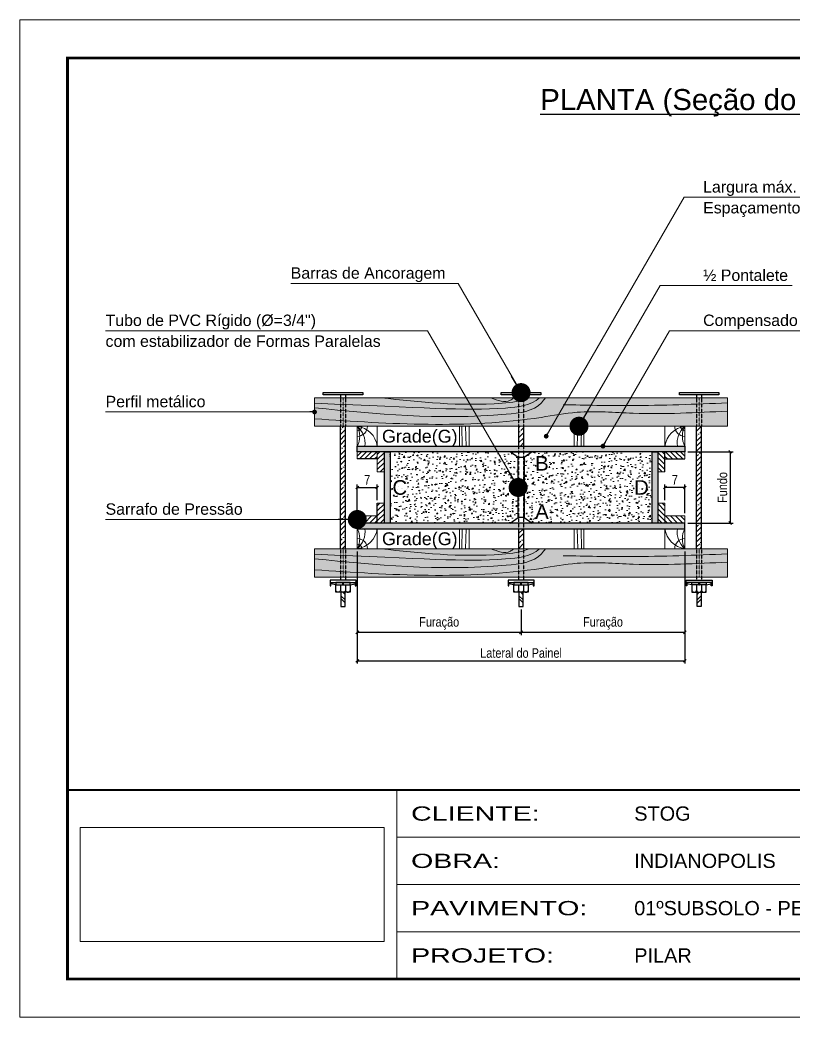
# Model space of a CAD drawing. Extents: x 71 to 6311, y -2991 to 2643.
# Drawn here: x 71 to 886, y -691 to 359 of the extents above; entities that cross this region are included whole.
import ezdxf
from ezdxf.enums import TextEntityAlignment as Align

# ---------------------------------------------------------------- set-up
doc = ezdxf.new("R2010")
doc.units = 0
doc.linetypes.add('CONTINUO', pattern=[0])
doc.linetypes.add('HIDDEN', pattern=[0.375, 0.25, -0.125])
for name, color, linetype in [('BARRA ANCORAGEM', 251, 'Continuous'), ('COTA', 241, 'Continuous'), ('TEXTO', 3, 'Continuous')]:
    doc.layers.add(name, color=color, linetype=linetype)
for name, color, linetype, lineweight in [('Demarcação 1', 251, 'Continuous', 9), ('Folhas', 255, 'Continuous', 9), ('Hachura', 251, 'Continuous', 9), ('Madeira', 126, 'Continuous', 18), ('Perfil Metálico', 224, 'Continuous', 18)]:
    doc.layers.add(name, color=color, linetype=linetype, lineweight=lineweight)
doc.layers.add('Demarcação 2', color=7, linetype='Continuous', lineweight=9, true_color=0xe0e0e0)
doc.styles.add('ARIAL', font='arial.ttf')
doc.styles.add('COTA TECNICA-50', font='techl___.ttf', dxfattribs={"height": 10})
doc.styles.add('SANSSERIF', font='sas_____.pfb')
doc.styles.get("Standard").update_dxf_attribs({"font": 'arial.ttf'})
doc.styles.add('Tecnologia', font='')
doc.styles.get('Tecnologia').set_extended_font_data('Forgotten Futurist')
doc.dimstyles.new('3x', dxfattribs={"dimtxt": 10, "dimasz": 5, "dimexe": 7, "dimexo": 5, "dimgap": 4, "dimtad": 1, "dimdec": 4, "dimlfac": 0.333333, "dimdsep": 46, "dimtxsty": 'Standard', "dimblk": 'DOT', "dimcen": 0.09, "dimclrd": 1, "dimclre": 1, "dimclrt": 2, "dimadec": 0, "dimazin": 2, "dimtfac": 1, "dimtdec": 4, "dimtmove": 0, "dimatfit": 3, "dimldrblk": 'DOT', "dimfxl": 1, "dimtolj": 1, "dimtzin": 0, "dimlwd": 9, "dimlwe": 9, "dimarcsym": 0})
doc.dimstyles.new('COTA PAINEL-50', dxfattribs={"dimtxt": 10, "dimasz": 3, "dimexe": 3, "dimexo": 3, "dimgap": 3, "dimtad": 1, "dimdec": 1, "dimzin": 9, "dimdsep": 46, "dimtxsty": 'COTA TECNICA-50', "dimblk1": 'OBLIQUE', "dimblk2": 'OBLIQUE', "dimsah": 1, "dimcen": 0.9, "dimclrd": 4, "dimclre": 4, "dimclrt": 240, "dimadec": 1, "dimazin": 3, "dimtfac": 1, "dimtdec": 1, "dimtmove": 0, "dimatfit": 3, "dimfxl": 1, "dimtolj": 1, "dimtzin": 12, "dimarcsym": 0})
picture_1 = doc.add_image_def('image1.jpg', size_in_pixel=(1600, 599))
pattern_1 = [(45, (-7118.6124, 7360.0576), (-5.303301, 5.303301), []), (45, (-7113.309, 7360.0576), (-5.303301, 5.303301), [9.375, -1.875, 0, -1.875])]

# ---------------------------------------------------------------- blocks, each defined once
blk = doc.blocks.new('9999999999')
at = {"color": 30, "linetype": 'CONTINUO'}
for p, q in [((396.9, 40), (396.9, 239.2)), ((396.9, 189.4), (1455.5, 189.4)), ((396.9, 139.6), (1455.5, 139.6)), ((396.9, 89.8), (1330.4, 89.8))]:
    blk.add_line(p, q, dxfattribs=at)
at = {"color": 30, "linetype": 'CONTINUO', "const_width": 2}
blk.add_lwpolyline([(1455.5, 97), (1455.5, 239.2), (50, 239.2), (50, 40), (1396.2, 40)], dxfattribs=at)
at = {"layer": 'Folhas'}
blk.add_lwpolyline([(0, 0), (1485, 0), (1485, 1050), (0, 1050)], close=True, dxfattribs=at)
at = {"layer": 'Folhas', "color": 30, "const_width": 3}
blk.add_lwpolyline([(1396.2, 1010), (50, 1010), (50, 40), (1396.2, 40)], dxfattribs=at)
at = {"layer": 'TEXTO', "color": 7, "style": 'Tecnologia', "width": 1.5}
for s, p in [('CLIENTE:', (411.9, 214.3)), ('OBRA:', (411.9, 164.5)), ('PAVIMENTO:', (411.9, 114.7)), ('PROJETO:', (411.9, 64.9))]:
    blk.add_text(s, height=15, dxfattribs=at).set_placement(p, align=Align.MIDDLE_LEFT)
at = {"layer": 'TEXTO', "color": 7, "linetype": 'Continuous', "ltscale": 5, "style": 'ARIAL'}
for s, p in [('STOG', (646.9, 214.3)), ('INDIANOPOLIS', (646.9, 164.5)), ('01ºSUBSOLO - PERIFERIA', (646.9, 114.7)), ('PILAR', (646.9, 64.9))]:
    blk.add_text(s, height=15, dxfattribs=at).set_placement(p, align=Align.MIDDLE_LEFT)
image = blk.add_image(picture_1, insert=(63.5, 79.7), size_in_units=(320, 119.8))
image.dxf.flags = 7
blk = doc.blocks.new('_Oblique')
at = {"color": 0, "linetype": 'ByBlock', "lineweight": -2}
blk.add_line((-0.5, -0.5), (0.5, 0.5), dxfattribs=at)
blk = doc.blocks.new('*D116')
at = {"layer": 'COTA', "color": 4, "lineweight": -2, "transparency": 16777216}
for p, q in [((774.7, -96.3), (822.4, -96.3)), ((819.4, -96.3), (819.4, -171.3)), ((774.7, -171.3), (822.4, -171.3))]:
    blk.add_line(p, q, dxfattribs=at)
at = {"layer": 'Defpoints', "color": 0, "transparency": 16777216}
for p in [(771.7, -96.3), (771.7, -171.3), (819.4, -171.3)]:
    blk.add_point(p, dxfattribs=at)
at = {"layer": 'COTA', "color": 4, "lineweight": -2, "transparency": 16777216, "xscale": 3, "yscale": 3, "zscale": 3}
for p, rotation in [((819.4, -96.3), 90), ((819.4, -171.3), 270)]:
    blk.add_blockref('_Oblique', p, dxfattribs=dict(at, rotation=rotation))
at = {"layer": 'COTA', "color": 240, "transparency": 16777216, "insert": (811.3, -133.8), "char_height": 10, "attachment_point": 5, "rotation": 90, "style": 'COTA TECNICA-50'}
blk.add_mtext('\\A1;Fundo', dxfattribs=at)
blk = doc.blocks.new('*D117')
at = {"layer": 'COTA', "color": 4, "lineweight": -2, "transparency": 16777216}
for p, q in [((426.7, -201.3), (426.7, -289.3)), ((599.2, -262.2), (599.2, -289.3)), ((426.7, -286.3), (599.2, -286.3))]:
    blk.add_line(p, q, dxfattribs=at)
at = {"layer": 'Defpoints', "color": 0, "transparency": 16777216}
for p in [(426.7, -198.3), (599.2, -259.2), (599.2, -286.3)]:
    blk.add_point(p, dxfattribs=at)
at = {"layer": 'COTA', "color": 4, "lineweight": -2, "transparency": 16777216, "xscale": 3, "yscale": 3, "zscale": 3, "rotation": 180}
blk.add_blockref('_Oblique', (426.7, -286.3), dxfattribs=at)
at = {"layer": 'COTA', "color": 4, "lineweight": -2, "transparency": 16777216, "xscale": 3, "yscale": 3, "zscale": 3}
blk.add_blockref('_Oblique', (599.2, -286.3), dxfattribs=at)
at = {"layer": 'COTA', "color": 240, "transparency": 16777216, "insert": (513, -276.9), "char_height": 10, "attachment_point": 5, "style": 'COTA TECNICA-50'}
blk.add_mtext('\\A1;Furação', dxfattribs=at)
blk = doc.blocks.new('*D118')
at = {"layer": 'COTA', "color": 4, "lineweight": -2, "transparency": 16777216}
for p, q in [((771.7, -201.3), (771.7, -289.3)), ((599.2, -262.2), (599.2, -289.3)), ((599.2, -286.3), (771.7, -286.3))]:
    blk.add_line(p, q, dxfattribs=at)
at = {"layer": 'Defpoints', "color": 0, "transparency": 16777216}
for p in [(771.7, -198.3), (599.2, -259.2), (771.7, -286.3)]:
    blk.add_point(p, dxfattribs=at)
at = {"layer": 'COTA', "color": 4, "lineweight": -2, "transparency": 16777216, "xscale": 3, "yscale": 3, "zscale": 3, "rotation": 180}
blk.add_blockref('_Oblique', (599.2, -286.3), dxfattribs=at)
at = {"layer": 'COTA', "color": 4, "lineweight": -2, "transparency": 16777216, "xscale": 3, "yscale": 3, "zscale": 3}
blk.add_blockref('_Oblique', (771.7, -286.3), dxfattribs=at)
at = {"layer": 'COTA', "color": 240, "transparency": 16777216, "insert": (685.5, -276.9), "char_height": 10, "attachment_point": 5, "style": 'COTA TECNICA-50'}
blk.add_mtext('\\A1;Furação', dxfattribs=at)
blk = doc.blocks.new('*D119')
at = {"layer": 'COTA', "color": 4, "lineweight": -2, "transparency": 16777216}
for p, q in [((426.7, -201.3), (426.7, -319.3)), ((771.7, -201.3), (771.7, -319.3)), ((426.7, -316.3), (771.7, -316.3))]:
    blk.add_line(p, q, dxfattribs=at)
at = {"layer": 'Defpoints', "color": 0, "transparency": 16777216}
for p in [(426.7, -198.3), (771.7, -198.3), (771.7, -316.3)]:
    blk.add_point(p, dxfattribs=at)
at = {"layer": 'COTA', "color": 4, "lineweight": -2, "transparency": 16777216, "xscale": 3, "yscale": 3, "zscale": 3, "rotation": 180}
blk.add_blockref('_Oblique', (426.7, -316.3), dxfattribs=at)
at = {"layer": 'COTA', "color": 4, "lineweight": -2, "transparency": 16777216, "xscale": 3, "yscale": 3, "zscale": 3}
blk.add_blockref('_Oblique', (771.7, -316.3), dxfattribs=at)
at = {"layer": 'COTA', "color": 240, "transparency": 16777216, "insert": (599.2, -308.2), "char_height": 10, "attachment_point": 5, "style": 'COTA TECNICA-50'}
blk.add_mtext('\\A1;Lateral do Painel', dxfattribs=at)
blk = doc.blocks.new('*D120')
at = {"layer": 'COTA', "color": 4, "lineweight": -2, "transparency": 16777216}
for p, q in [((426.7, -160.8), (426.7, -130.8)), ((426.7, -133.8), (447.7, -133.8)), ((447.7, -147.3), (447.7, -130.8))]:
    blk.add_line(p, q, dxfattribs=at)
at = {"layer": 'Defpoints', "color": 0, "transparency": 16777216}
for p in [(447.7, -133.8), (447.7, -150.3), (426.7, -163.8)]:
    blk.add_point(p, dxfattribs=at)
at = {"layer": 'COTA', "color": 4, "lineweight": -2, "transparency": 16777216, "xscale": 3, "yscale": 3, "zscale": 3, "rotation": 180}
blk.add_blockref('_Oblique', (426.7, -133.8), dxfattribs=at)
at = {"layer": 'COTA', "color": 4, "lineweight": -2, "transparency": 16777216, "xscale": 3, "yscale": 3, "zscale": 3}
blk.add_blockref('_Oblique', (447.7, -133.8), dxfattribs=at)
at = {"layer": 'COTA', "color": 240, "transparency": 16777216, "insert": (437.2, -125.7), "char_height": 10, "attachment_point": 5, "style": 'COTA TECNICA-50'}
blk.add_mtext('\\A1;7', dxfattribs=at)
blk = doc.blocks.new('*D121')
at = {"layer": 'COTA', "color": 4, "lineweight": -2, "transparency": 16777216}
for p, q in [((750.7, -147.3), (750.7, -130.8)), ((771.7, -133.8), (750.7, -133.8)), ((771.7, -160.8), (771.7, -130.8))]:
    blk.add_line(p, q, dxfattribs=at)
at = {"layer": 'Defpoints', "color": 0, "transparency": 16777216}
for p in [(750.7, -133.8), (750.7, -150.3), (771.7, -163.8)]:
    blk.add_point(p, dxfattribs=at)
at = {"layer": 'COTA', "color": 4, "lineweight": -2, "transparency": 16777216, "xscale": 3, "yscale": 3, "zscale": 3, "rotation": 180}
blk.add_blockref('_Oblique', (750.7, -133.8), dxfattribs=at)
at = {"layer": 'COTA', "color": 4, "lineweight": -2, "transparency": 16777216, "xscale": 3, "yscale": 3, "zscale": 3}
blk.add_blockref('_Oblique', (771.7, -133.8), dxfattribs=at)
at = {"layer": 'COTA', "color": 240, "transparency": 16777216, "insert": (761.2, -125.7), "char_height": 10, "attachment_point": 5, "style": 'COTA TECNICA-50'}
blk.add_mtext('\\A1;7', dxfattribs=at)
blk = doc.blocks.new('_Dot')
at = {"color": 0, "linetype": 'ByBlock', "lineweight": -2}
blk.add_line((-0.5, 0), (-1, 0), dxfattribs=at)
at = {"color": 0, "linetype": 'ByBlock', "const_width": 0.5}
blk.add_lwpolyline([(-0.25, 0, 1), (0.25, 0, 1)], format="xyb", close=True, dxfattribs=at)

msp = doc.modelspace()

# ---------------------------------------------------------------- hatches: boundary and pattern name
at = {"layer": 'Demarcação 1'}
for points in [[(426.717, -90.312), (771.717, -90.312), (771.717, -96.312), (426.717, -96.312)], [(455.217, -96.312), (461.217, -96.312), (461.217, -171.312), (455.217, -171.312)], [(737.217, -96.312), (743.217, -96.312), (743.217, -171.312), (737.217, -171.312)], [(771.717, -171.312), (426.717, -171.312), (426.717, -177.312), (771.717, -177.312)]]:
    msp.add_hatch(color=256, dxfattribs=at).paths.add_polyline_path(points)
at = {"layer": 'Demarcação 2'}
for points in [[(816.717, -39.312), (381.717, -39.312), (381.717, -69.312), (816.717, -69.312)], [(816.717, -198.312), (381.717, -198.312), (381.717, -228.312), (816.717, -228.312)]]:
    msp.add_hatch(color=256, dxfattribs=at).paths.add_polyline_path(points)
at = {"layer": 'Hachura'}
h = msp.add_hatch(dxfattribs=at)
h.set_pattern_fill('ANSI35', color=256, scale=30, style=0)
h.set_pattern_definition(pattern_1)
h.paths.add_polyline_path([(409.053, -198.312), (414.38, -198.312), (414.38, -69.312), (409.053, -69.312)])
h = msp.add_hatch(dxfattribs=at)
h.set_pattern_fill('ANSI35', color=256, scale=30, style=0)
h.set_pattern_definition(pattern_1)
h.paths.add_polyline_path([(596.553, -90.312), (601.88, -90.312), (601.88, -69.312), (596.553, -69.312)])
h = msp.add_hatch(dxfattribs=at)
h.set_pattern_fill('ANSI35', color=256, scale=30, style=0)
h.set_pattern_definition(pattern_1)
h.paths.add_polyline_path([(784.053, -198.312), (789.38, -198.312), (789.38, -69.312), (784.053, -69.312)])
h = msp.add_hatch(dxfattribs=at)
h.set_pattern_fill('ANSI31', color=256, scale=30, style=0)
h.set_pattern_definition([(45, (-3237.6928, -1362.857), (-2.6516504, 2.6516504), [])])
h.paths.add_polyline_path([(447.717, -96.312), (426.717, -96.312), (426.717, -103.812), (447.717, -103.812)])
h = msp.add_hatch(dxfattribs=at)
h.set_pattern_fill('ANSI31', color=256, scale=30, style=0)
h.set_pattern_definition([(45, (3562.8127, 4633.5282), (-2.6516504, 2.6516504), [])])
h.paths.add_polyline_path([(455.217, -117.312), (455.217, -96.312), (447.717, -96.312), (447.717, -117.312)])
h = msp.add_hatch(dxfattribs=at)
h.set_pattern_fill('AR-CONC', color=256, scale=2, style=0)
h.set_pattern_definition([(50, (-3237.693, -1343.357), (14.345204, -1.255043), [1.5, -16.5]), (355, (-3237.693, -1343.357), (-2.775027, 15.043843), [1.2, -13.2]), (100.4514, (-3236.497, -1343.461), (11.570188, 13.78879), [1.274804, -14.02284]), (46.1842, (-3237.693, -1339.357), (21.34482, -3.31038), [2.25, -24.75]), (96.6356, (-3235.914, -1339.633), (18.69325, 19.48236), [1.91221, -21.03426]), (351.1842, (-3237.693, -1339.357), (18.69324, 19.48237), [1.8, -19.8]), (21, (-3235.693, -1340.357), (11.93814, -8.052378), [1.5, -16.5]), (326, (-3235.693, -1340.357), (4.866307, 14.503), [1.2, -13.2]), (71.4514, (-3234.698, -1341.028), (16.804453, 6.45061), [1.274804, -14.02284]), (37.5, (-3237.693, -1343.357), (0.243197, 6.657877), [0, -13.04, 0, -13.4, 0, -13.25]), (7.5, (-3237.693, -1343.357), (5.261391, 7.888234), [0, -7.64, 0, -12.74, 0, -5.05]), (327.5, (-3242.153, -1343.357), (10.676449, -0.4510974), [0, -5, 0, -15.6, 0, -20.7]), (317.5, (-3244.153, -1343.357), (11.663723, 2.0021), [0, -6.5, 0, -10.36, 0, -14.7])])
h.paths.add_polyline_path([(596.092, -102.312), (587.553, -96.312), (461.217, -96.312), (461.217, -171.312), (587.553, -171.312), (596.092, -165.312)])
h.paths.add_polyline_path([(737.217, -171.312), (737.217, -96.312), (610.88, -96.312), (602.342, -102.312), (602.342, -165.312), (610.88, -171.312)])
h.paths.add_polyline_path([(459.765, -145.725), (483.203, -145.725), (483.203, -121.899), (459.765, -121.899)], flags=9)
h.paths.add_polyline_path([(610.151, -170.832), (632.206, -170.832), (632.206, -147.792), (610.151, -147.792)], flags=25)
h.paths.add_polyline_path([(610.182, -119.832), (632.175, -119.832), (632.175, -96.792), (610.182, -96.792)], flags=24)
h.paths.add_polyline_path([(714.384, -145.332), (737.56, -145.332), (737.56, -122.292), (714.384, -122.292)], flags=9)
h = msp.add_hatch(dxfattribs=at)
h.set_pattern_fill('ANSI31', color=256, scale=30, style=0)
h.set_pattern_definition([(135, (-2364.379, 4633.5282), (2.6516504, 2.6516504), [])])
h.paths.add_polyline_path([(743.217, -117.312), (743.217, -96.312), (750.717, -96.312), (750.717, -117.312)])
h = msp.add_hatch(dxfattribs=at)
h.set_pattern_fill('ANSI31', color=256, scale=30, style=0)
h.set_pattern_definition([(135, (4436.1267, -1362.857), (2.6516504, 2.6516504), [])])
h.paths.add_polyline_path([(750.717, -96.312), (771.717, -96.312), (771.717, -103.812), (750.717, -103.812)])
h = msp.add_hatch(dxfattribs=at)
h.set_pattern_fill('ANSI31', color=256, scale=30, style=0)
h.set_pattern_definition([(45, (3562.8127, 4579.5282), (-2.6516504, 2.6516504), [])])
h.paths.add_polyline_path([(455.217, -171.312), (455.217, -150.312), (447.717, -150.312), (447.717, -171.312)])
h = msp.add_hatch(dxfattribs=at)
h.set_pattern_fill('ANSI31', color=256, scale=30, style=0)
h.set_pattern_definition([(135, (-2364.379, 4579.5282), (2.6516504, 2.6516504), [])])
h.paths.add_polyline_path([(743.217, -171.312), (743.217, -150.312), (750.717, -150.312), (750.717, -171.312)])
h = msp.add_hatch(dxfattribs=at)
h.set_pattern_fill('ANSI31', color=256, scale=30, style=0)
h.set_pattern_definition([(45, (-3237.6928, -1430.357), (-2.6516504, 2.6516504), [])])
h.paths.add_polyline_path([(447.717, -163.812), (426.717, -163.812), (426.717, -171.312), (447.717, -171.312)])
h = msp.add_hatch(dxfattribs=at)
h.set_pattern_fill('ANSI31', color=256, scale=30, style=0)
h.set_pattern_definition([(135, (4436.1267, -1430.357), (2.6516504, 2.6516504), [])])
h.paths.add_polyline_path([(750.717, -163.812), (771.717, -163.812), (771.717, -171.312), (750.717, -171.312)])
h = msp.add_hatch(dxfattribs=at)
h.set_pattern_fill('ANSI35', color=256, scale=30, style=0)
h.set_pattern_definition(pattern_1)
h.paths.add_polyline_path([(601.88, -177.312), (596.553, -177.312), (596.553, -198.312), (601.88, -198.312)])

# ---------------------------------------------------------------- linework, layer by layer
for p, q in [((447.717, -103.812), (426.717, -103.812)), ((750.717, -117.312), (750.717, -96.312)), ((750.717, -103.812), (771.717, -103.812)), ((447.717, -171.312), (447.717, -150.312))]:
    msp.add_line(p, q)
for points in [[(426.717, -90.312), (771.717, -90.312), (771.717, -96.312), (426.717, -96.312)], [(455.217, -96.312), (461.217, -96.312), (461.217, -171.312), (455.217, -171.312)], [(737.217, -96.312), (743.217, -96.312), (743.217, -171.312), (737.217, -171.312)], [(771.717, -171.312), (426.717, -171.312), (426.717, -177.312), (771.717, -177.312)]]:
    msp.add_lwpolyline(points, close=True)
at = {"layer": 'BARRA ANCORAGEM'}
for p, q in [((409.053, -36.312), (409.053, -39.312)), ((414.38, -36.312), (414.38, -39.312)), ((596.553, -36.312), (596.553, -39.312)), ((601.88, -36.312), (601.88, -39.312)), ((784.053, -36.312), (784.053, -39.312)), ((789.38, -36.312), (789.38, -39.312)), ((409.053, -198.312), (409.053, -69.312)), ((414.38, -198.312), (414.38, -69.312)), ((596.553, -69.312), (596.553, -90.312)), ((601.88, -69.312), (601.88, -90.312)), ((784.053, -198.312), (784.053, -69.312)), ((789.38, -198.312), (789.38, -69.312)), ((602.342, -102.312), (596.092, -102.312)), ((602.342, -165.312), (596.092, -165.312)), ((596.553, -177.312), (596.553, -198.312)), ((601.88, -177.312), (601.88, -198.312)), ((398.02, -233.987), (425.414, -233.987)), ((404.205, -236.316), (398.903, -235.152)), ((419.228, -236.316), (424.531, -235.152)), ((585.52, -233.987), (612.914, -233.987)), ((591.705, -236.316), (586.403, -235.152)), ((606.728, -236.316), (612.031, -235.152)), ((800.414, -233.987), (773.02, -233.987)), ((779.205, -236.316), (773.903, -235.152)), ((794.228, -236.316), (799.531, -235.152)), ((413.926, -252.317), (409.508, -247.898)), ((413.926, -255.249), (409.508, -250.831)), ((413.926, -246.452), (411.675, -244.201)), ((601.426, -252.317), (597.008, -247.898)), ((601.426, -255.249), (597.008, -250.831)), ((601.426, -246.452), (599.175, -244.201)), ((784.508, -246.452), (786.759, -244.201)), ((784.508, -252.317), (788.926, -247.898)), ((784.508, -255.791), (788.926, -251.372))]:
    msp.add_line(p, q, dxfattribs=at)
at = {"layer": 'BARRA ANCORAGEM', "linetype": 'HIDDEN'}
for p, q in [((409.053, -39.312), (409.053, -69.312)), ((414.38, -39.312), (414.38, -69.312)), ((596.553, -39.312), (596.553, -69.312)), ((601.88, -39.312), (601.88, -69.312)), ((784.053, -39.312), (784.053, -69.312)), ((789.38, -39.312), (789.38, -69.312)), ((596.553, -90.312), (596.553, -177.312)), ((601.88, -90.312), (601.88, -177.312)), ((409.053, -198.312), (409.053, -231.312)), ((414.38, -198.312), (414.38, -231.312)), ((596.553, -198.312), (596.553, -231.312)), ((601.88, -198.312), (601.88, -231.312)), ((784.053, -198.312), (784.053, -231.312)), ((789.38, -198.312), (789.38, -231.312))]:
    msp.add_line(p, q, dxfattribs=at)
at = {"layer": 'BARRA ANCORAGEM', "flags": 128}
for points in [[(390.914, -33.912), (432.519, -33.912), (432.519, -36.312), (390.914, -36.312)], [(578.414, -33.912), (620.019, -33.912), (620.019, -36.312), (578.414, -36.312)], [(765.914, -33.912), (807.519, -33.912), (807.519, -36.312), (765.914, -36.312)], [(425.414, -231.312), (398.02, -231.312), (398.02, -233.987), (425.414, -233.987)], [(398.02, -233.987), (398.02, -237.546), (398.903, -237.546), (398.903, -233.987)], [(404.205, -233.987), (404.205, -236.316), (419.228, -236.316), (419.228, -233.987)], [(424.531, -233.987), (424.531, -237.546), (425.414, -237.546), (425.414, -233.987)], [(612.914, -231.312), (585.52, -231.312), (585.52, -233.987), (612.914, -233.987)], [(585.52, -233.987), (585.52, -237.546), (586.403, -237.546), (586.403, -233.987)], [(591.705, -233.987), (591.705, -236.316), (606.728, -236.316), (606.728, -233.987)], [(612.031, -233.987), (612.031, -237.546), (612.914, -237.546), (612.914, -233.987)], [(773.02, -231.312), (800.414, -231.312), (800.414, -233.987), (773.02, -233.987)], [(773.903, -233.987), (773.903, -237.546), (773.02, -237.546), (773.02, -233.987)], [(794.228, -233.987), (794.228, -236.316), (779.205, -236.316), (779.205, -233.987)], [(800.414, -233.987), (800.414, -237.546), (799.531, -237.546), (799.531, -233.987)], [(409.508, -244.201), (409.508, -259.201), (413.926, -259.201), (413.926, -244.201)], [(597.008, -244.201), (597.008, -259.201), (601.426, -259.201), (601.426, -244.201)], [(788.926, -244.201), (788.926, -259.201), (784.508, -259.201), (784.508, -244.201)]]:
    msp.add_lwpolyline(points, close=True, dxfattribs=at)
at = {"layer": 'BARRA ANCORAGEM'}
msp.add_lwpolyline([(587.553, -96.312), (588.781, -96.312), (610.88, -96.312), (602.342, -102.312), (602.342, -165.312), (610.88, -171.312), (587.553, -171.312), (596.092, -165.312), (596.092, -102.312)], close=True, dxfattribs=at)
at = {"layer": 'BARRA ANCORAGEM', "flags": 128}
for points in [[(419.228, -236.316), (419.228, -244.201), (404.205, -244.201), (404.205, -236.316)], [(412.159, -236.316), (412.159, -233.987), (411.275, -233.987), (411.275, -236.316), (412.159, -236.316), (411.275, -236.316)], [(606.728, -236.316), (606.728, -244.201), (591.705, -244.201), (591.705, -236.316)], [(599.659, -236.316), (599.659, -233.987), (598.775, -233.987), (598.775, -236.316), (599.659, -236.316), (598.775, -236.316)], [(779.205, -236.316), (779.205, -244.201), (794.228, -244.201), (794.228, -236.316)], [(786.275, -236.316), (786.275, -233.987), (787.159, -233.987), (787.159, -236.316), (786.275, -236.316), (787.159, -236.316)]]:
    msp.add_lwpolyline(points, dxfattribs=at)
for points in [[(409.066, -236.316), (409.066, -242.433, -0.72979603), (404.205, -242.433, -0.72979603)], [(414.368, -236.316), (414.368, -242.433, -0.66666667), (409.066, -242.433, -0.66666667)], [(596.566, -236.316), (596.566, -242.433, -0.72979603), (591.705, -242.433, -0.72979603)], [(601.868, -236.316), (601.868, -242.433, -0.66666667), (596.566, -242.433, -0.66666667)], [(784.066, -236.316), (784.066, -242.433, 0.66666667), (789.368, -242.433, 0.66666667)], [(789.368, -236.316), (789.368, -242.433, 0.72979603), (794.228, -242.433, 0.72979603)]]:
    msp.add_lwpolyline(points, format="xyb", dxfattribs=at)
at = {"layer": 'BARRA ANCORAGEM'}
for centre in [(416.798, -241.655), (604.298, -241.655), (781.636, -241.655)]:
    msp.add_arc(centre, 2.552, 197.756361, 342.243639, dxfattribs=at)
at = {"layer": 'Hachura'}
for p, q in [((536.763, -69.312), (537.045, -90.312)), ((540.716, -69.312), (541.424, -90.312)), ((658.946, -69.312), (658.237, -90.312)), ((662.899, -69.312), (662.617, -90.312)), ((536.763, -198.312), (537.045, -177.312)), ((540.716, -198.312), (541.424, -177.312)), ((658.946, -198.312), (658.237, -177.312)), ((662.899, -198.312), (662.617, -177.312))]:
    msp.add_line(p, q, dxfattribs=at)
for centre, radius, start, end in [((423.462, -93.567), 24.472, 7.642794, 82.357206), ((411.128, -87.208), 23.734, 352.484759, 48.940372), ((407.402, -79.812), 21.985, 331.470937, 28.529063), ((426.717, -69.312), 1.746, 270, 360), ((426.717, -69.312), 4.751, 270, 0), ((426.717, -69.312), 10.7, 270, 0), ((774.972, -93.567), 24.472, 97.642794, 172.357206), ((771.717, -69.312), 10.7, 180, 270), ((787.306, -87.208), 23.734, 131.059628, 187.515241), ((771.717, -69.312), 4.751, 180, 270), ((791.032, -79.812), 21.985, 151.470937, 208.529063), ((771.717, -69.312), 1.746, 180, 270), ((423.462, -174.058), 24.472, 277.642794, 352.357206), ((411.128, -180.416), 23.734, 311.059628, 7.515241), ((407.402, -187.812), 21.985, 331.470937, 28.529063), ((774.972, -174.058), 24.472, 187.642794, 262.357206), ((787.306, -180.416), 23.734, 172.484759, 228.940372), ((791.032, -187.812), 21.985, 151.470937, 208.529063), ((426.717, -198.312), 10.7, 0, 90), ((771.717, -198.312), 10.7, 90, 180), ((426.717, -198.312), 4.751, 0, 90), ((426.717, -198.312), 1.746, 0, 90)]:
    msp.add_arc(centre, radius, start, end, dxfattribs=at)
for points in [[(381.717, -49.943), (583.629, -56.723), (620.744, -44.583), (624.961, -39.312)], [(567.4, -39.312), (587.898, -41.923), (591.599, -39.312)], [(816.717, -44.825), (714.245, -47.595), (643.651, -46.663)], [(381.717, -61.568), (620.425, -59.987), (658.208, -54.663), (717.192, -55.6), (816.717, -53.371)], [(381.717, -208.943), (583.629, -215.723), (620.744, -203.583), (624.961, -198.312)], [(567.4, -198.312), (587.898, -200.923), (591.599, -198.312)], [(816.717, -203.825), (714.245, -206.595), (643.651, -205.663)], [(381.717, -220.568), (620.425, -218.987), (658.208, -213.663), (717.192, -214.6), (816.717, -212.371)]]:
    msp.add_spline(points, degree=3, dxfattribs=at)
for points, knots in [([(381.717, -45.214), (497.885, -49.368), (549.995, -54.756), (609.716, -47.474), (618.573, -39.312)], [0, 0, 0, 0, 125.18258116, 162.3251979, 162.3251979, 162.3251979, 162.3251979]), ([(451.797, -39.312), (492.784, -43.907), (542.66, -49.499), (599.421, -43.22), (607.599, -39.312)], [0, 0, 0, 0, 127.741989, 155.44424595, 155.44424595, 155.44424595, 155.44424595]), ([(381.717, -204.214), (497.885, -208.368), (549.995, -213.756), (609.716, -206.474), (618.573, -198.312)], [0, 0, 0, 0, 125.18258116, 162.3251979, 162.3251979, 162.3251979, 162.3251979]), ([(451.797, -198.312), (492.784, -202.907), (542.66, -208.499), (599.421, -202.22), (607.599, -198.312)], [0, 0, 0, 0, 127.741989, 155.44424595, 155.44424595, 155.44424595, 155.44424595])]:
    msp.add_open_spline(points, degree=3, knots=knots, dxfattribs=at)
at = {"layer": 'Madeira'}
msp.add_line((447.717, -117.312), (447.717, -96.312), dxfattribs=at)
at = {"layer": 'Madeira', "linetype": 'HIDDEN'}
for points in [[(381.717, -69.312), (411.717, -69.312), (411.717, -39.312), (381.717, -39.312)], [(816.717, -69.312), (786.717, -69.312), (786.717, -39.312), (816.717, -39.312)], [(381.717, -198.312), (411.717, -198.312), (411.717, -228.312), (381.717, -228.312)], [(816.717, -198.312), (786.717, -198.312), (786.717, -228.312), (816.717, -228.312)]]:
    msp.add_lwpolyline(points, close=True, dxfattribs=at)
at = {"layer": 'Madeira'}
for points in [[(426.717, -90.312), (447.717, -90.312), (447.717, -69.312), (426.717, -69.312)], [(544.717, -69.312), (534.217, -69.312), (534.217, -90.312), (544.717, -90.312)], [(654.944, -69.312), (665.444, -69.312), (665.444, -90.312), (654.944, -90.312)], [(771.717, -90.312), (750.717, -90.312), (750.717, -69.312), (771.717, -69.312)], [(426.717, -96.312), (447.717, -96.312), (447.717, -103.812), (426.717, -103.812)], [(455.217, -96.312), (455.217, -117.312), (447.717, -117.312), (447.717, -96.312)], [(743.217, -96.312), (743.217, -117.312), (750.717, -117.312), (750.717, -96.312)], [(771.717, -96.312), (750.717, -96.312), (750.717, -103.812), (771.717, -103.812)], [(455.217, -150.312), (455.217, -171.312), (447.717, -171.312), (447.717, -150.312)], [(743.217, -150.312), (743.217, -171.312), (750.717, -171.312), (750.717, -150.312)], [(426.717, -163.812), (447.717, -163.812), (447.717, -171.312), (426.717, -171.312)], [(771.717, -163.812), (750.717, -163.812), (750.717, -171.312), (771.717, -171.312)], [(426.717, -177.312), (447.717, -177.312), (447.717, -198.312), (426.717, -198.312)], [(544.717, -198.312), (534.217, -198.312), (534.217, -177.312), (544.717, -177.312)], [(654.944, -198.312), (665.444, -198.312), (665.444, -177.312), (654.944, -177.312)], [(771.717, -177.312), (750.717, -177.312), (750.717, -198.312), (771.717, -198.312)]]:
    msp.add_lwpolyline(points, close=True, dxfattribs=at)
at = {"layer": 'Perfil Metálico'}
for points in [[(816.717, -39.312), (381.717, -39.312), (381.717, -69.312), (816.717, -69.312)], [(816.717, -198.312), (381.717, -198.312), (381.717, -228.312), (816.717, -228.312)]]:
    msp.add_lwpolyline(points, close=True, dxfattribs=at)

# ---------------------------------------------------------------- block references
at = {"layer": 'Folhas'}
msp.add_blockref('9999999999', (71.471, -691.496), dxfattribs=at)

# ---------------------------------------------------------------- texts
at = {"color": 0, "linetype": 'Continuous', "ltscale": 5, "style": 'ARIAL'}
msp.add_text('%%UPLANTA (Seção do Pilar)', height=22.1184, dxfattribs=at).set_placement((794.56, 263.597), align=Align.CENTER)
for s, p in [('Largura máx. da Grade 1,50m', (790.896, 176.757)), ('Barras de Ancoragem', (356.61, 86.029)), ('½ Pontalete', (790.896, 83.691)), ('Tubo de PVC Rígido (Ø=3/4")', (161.618, 36.238)), ('Compensado 18mm', (790.896, 36.238)), ('Perfil metálico', (161.618, -49.312)), ('Sarrafo de Pressão ', (161.618, -162.562))]:
    msp.add_text(s, height=12, dxfattribs=at).set_placement(p)
for s, p in [('Espaçamento entre Pontaletes', (790.896, 166.757)), ('com estabilizador de Formas Paralelas', (161.618, 26.238))]:
    msp.add_text(s, height=12, dxfattribs=at).set_placement(p, align=Align.TOP_LEFT)
at = {"color": 0, "linetype": 'Continuous'}
for s, height, style, p in [('Grade(G)', 13.5, 'SANSSERIF', (452.717, -79.812)), ('C', 15.36, 'ARIAL', (463.736, -133.812)), ('D', 15.36, 'ARIAL', (718.224, -133.812)), ('Grade(G)', 13.5, 'SANSSERIF', (452.717, -187.812))]:
    msp.add_text(s, height=height, dxfattribs=dict(at, style=style)).set_placement(p, align=Align.MIDDLE_LEFT)
at = {"color": 0, "linetype": 'Continuous', "style": 'ARIAL'}
for s, p in [('B', (621.178, -108.312)), ('A', (621.178, -159.312))]:
    msp.add_text(s, height=15.36, dxfattribs=at).set_placement(p, align=Align.MIDDLE_CENTER)

# ---------------------------------------------------------------- dimensions: what is measured, and where the dimension line sits
at = {"layer": 'COTA'}
dim = msp.add_linear_dim(base=(819.38, -171.312), p1=(771.717, -96.312), p2=(771.717, -171.312), angle=90, text='Fundo', dimstyle='COTA PAINEL-50', dxfattribs=at)
dim.commit()
dim.dimension.update_dxf_attribs({"geometry": '*D116', "text_midpoint": (811.256, -133.812)})
dim = msp.add_linear_dim(base=(447.717, -133.812), p1=(426.717, -163.812), p2=(447.717, -150.312), text='7', dimstyle='COTA PAINEL-50', dxfattribs=at)
dim.commit()
dim.dimension.update_dxf_attribs({"geometry": '*D120', "text_midpoint": (437.217, -133.812), "dimtype": 160})
dim = msp.add_linear_dim(base=(750.717, -133.812), p1=(771.717, -163.812), p2=(750.717, -150.312), angle=180, text='7', dimstyle='COTA PAINEL-50', dxfattribs=at)
dim.commit()
dim.dimension.update_dxf_attribs({"geometry": '*D121', "text_midpoint": (761.217, -133.812), "dimtype": 160})
for base, p1, p2, text, picture, middle in [((599.217, -286.275), (426.717, -198.312), (599.217, -259.201), 'Furação', '*D117', (512.967, -276.879)), ((771.717, -316.275), (426.717, -198.312), (771.717, -198.312), 'Lateral do Painel', '*D119', (599.217, -308.216)), ((771.717, -286.275), (599.217, -259.201), (771.717, -198.312), 'Furação', '*D118', (685.467, -276.879))]:
    dim = msp.add_linear_dim(base=base, p1=p1, p2=p2, text=text, dimstyle='COTA PAINEL-50', dxfattribs=at)
    dim.commit()
    dim.dimension.update_dxf_attribs({"geometry": picture, "text_midpoint": middle})

# ---------------------------------------------------------------- leaders
for points, override in [([(625.653, -79.812), (770.896, 171.757), (1046.662, 171.757)], {"dimgap": 3, "dimtad": 0}), ([(599.217, -33.912), (532.856, 81.029), (356.61, 81.029)], {"dimasz": 20}), ([(660.194, -69.312), (745.644, 78.691), (884.84, 78.691)], {"dimasz": 20}), ([(596.092, -133.812), (500.8, 31.238), (161.618, 31.238)], {"dimasz": 20}), ([(685.467, -90.312), (755.644, 31.238), (945.353, 31.238)], {"dimgap": 3, "dimtad": 0}), ([(381.717, -54.312), (161.618, -54.312)], {"dimgap": 3, "dimtad": 0}), ([(426.717, -167.562), (161.618, -167.562)], {"dimasz": 20})]:
    msp.add_leader(points, dimstyle='3x', override=override)

doc.saveas('drawing.dxf')
